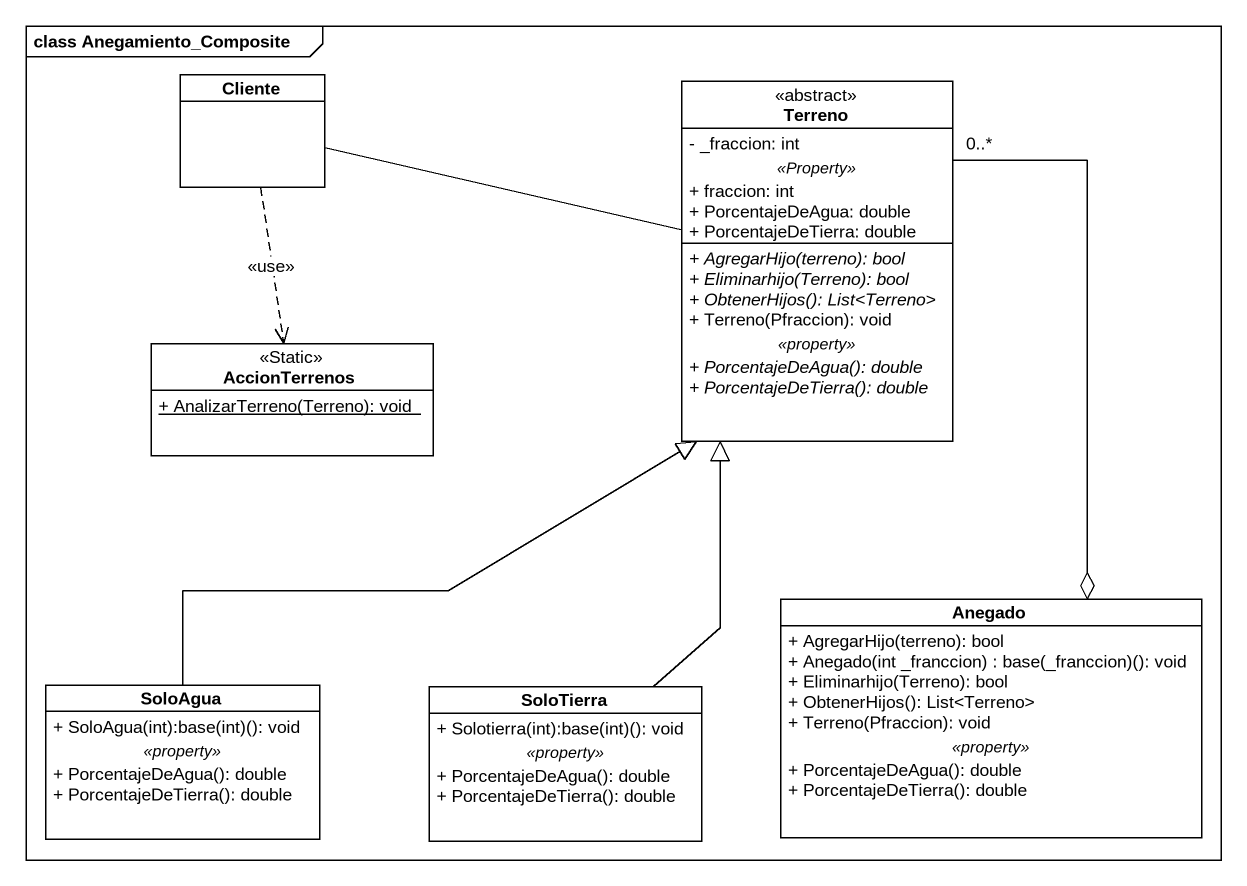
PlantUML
@startuml
mainframe class Anegamiento_Composite
hide circle
hide empty members
skinparam classAttributeIconSize 0
class Cliente
class Terreno <<abstract>> {
  - _fraccion: int
  .. <<Property>> ..
  + fraccion: int
  + PorcentajeDeAgua: double
  + PorcentajeDeTierra: double
  --
  {abstract} + AgregarHijo(terreno): bool
  {abstract} + Eliminarhijo(Terreno): bool
  {abstract} + ObtenerHijos(): List<Terreno>
  + Terreno(Pfraccion): void
  .. <<property>> ..
  {abstract} + PorcentajeDeAgua(): double
  {abstract} + PorcentajeDeTierra(): double
}
class AccionTerrenos <<Static>> {
  {static} + AnalizarTerreno(Terreno): void
}
class Anegado {
  + AgregarHijo(terreno): bool
  + Anegado(int _franccion) : base(_franccion)(): void
  + Eliminarhijo(Terreno): bool
  + ObtenerHijos(): List<Terreno>
  + Terreno(Pfraccion): void
  .. <<property>> ..
  + PorcentajeDeAgua(): double
  + PorcentajeDeTierra(): double
}
class SoloAgua {
  + SoloAgua(int):base(int)(): void
  .. <<property>> ..
  + PorcentajeDeAgua(): double
  + PorcentajeDeTierra(): double
}
class SoloTierra {
  + Solotierra(int):base(int)(): void
  .. <<property>> ..
  + PorcentajeDeAgua(): double
  + PorcentajeDeTierra(): double
}
Cliente -right- Terreno
Cliente ..> AccionTerrenos : <<use>>
Terreno "0..*" --o Anegado
SoloAgua -up-|> Terreno
SoloTierra -up-|> Terreno
@enduml
